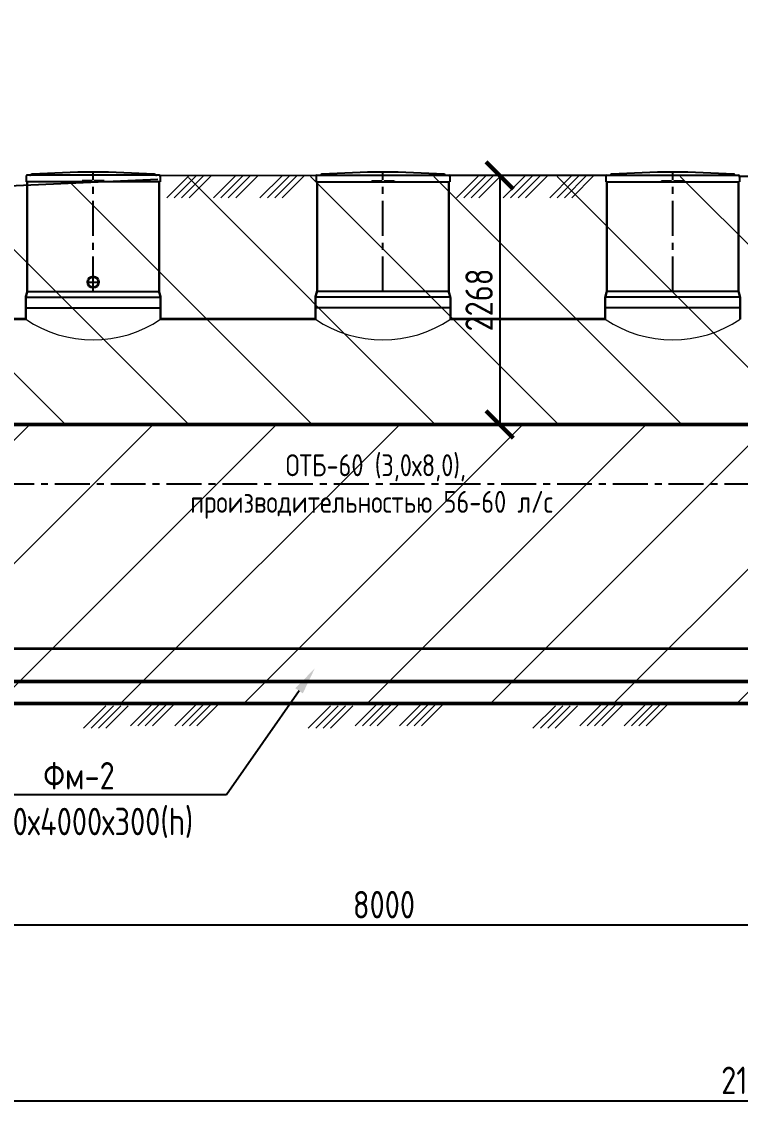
# Model space of a CAD drawing. Header units: millimetres. Extents: x 20530103 to 31271019, y 32092698 to 33532929.
# Drawn here: x 26151119 to 26157659, y 33018749 to 33028716 of the extents above; entities that cross this region are included whole.
import ezdxf
from ezdxf import colors
from ezdxf.entities.mleader import LeaderData, LeaderLine
from ezdxf.math import Vec2, Vec3

# ---------------------------------------------------------------- set-up
doc = ezdxf.new("R2010")
doc.units = ezdxf.units.MM
doc.linetypes.add('осевая', pattern=[50.8, 31.75, -6.35, 6.35, -6.35])
doc.layers.add('Выноски', color=7, linetype='Continuous')
doc.layers.add('Системный слой', color=7, linetype='Continuous')
doc.layers.add('Труба профиль', color=7, linetype='Continuous', lineweight=50)
doc.styles.add('GOST 2.304', font='GOST.TTF')
doc.styles.get("Standard").update_dxf_attribs({"font": 'arial.ttf'})
doc.dimstyles.new('ISO-25', dxfattribs={"dimtxt": 2.5, "dimasz": 2.5, "dimexe": 1.25, "dimexo": 0.625, "dimtad": 1, "dimtxsty": 'Standard', "dimcen": 2.5, "dimadec": 0, "dimazin": 0, "dimtfac": 1, "dimtmove": 0, "dimatfit": 3, "dimfxl": 1, "dimarcsym": 0})

# ---------------------------------------------------------------- blocks, each defined once
blk = doc.blocks.new('_ArchTick')
at = {"color": 0, "linetype": 'ByBlock', "const_width": 0.15}
blk.add_lwpolyline([(-0.5, -0.5), (0.5, 0.5)], dxfattribs=at)
blk = doc.blocks.new('*D201')
at = {"color": 0, "lineweight": -2, "transparency": 16777216}
for p, q in [((26150416, 33020775.3), (26150416, 33020362.7)), ((26158416, 33020762.5), (26158416, 33020362.7)), ((26158416, 33020487.7), (26150416, 33020487.7))]:
    blk.add_line(p, q, dxfattribs=at)
at = {"color": 0, "lineweight": -2, "transparency": 16777216, "xscale": 250, "yscale": 250, "zscale": 250, "rotation": 180}
blk.add_blockref('_ArchTick', (26150416, 33020487.7), dxfattribs=at)
at = {"color": 0, "lineweight": -2, "transparency": 16777216, "xscale": 250, "yscale": 250, "zscale": 250}
blk.add_blockref('_ArchTick', (26158416, 33020487.7), dxfattribs=at)
at = {"color": 0, "transparency": 16777216, "insert": (26154416, 33020675.2), "char_height": 250, "attachment_point": 5, "style": 'GOST 2.304'}
blk.add_mtext('8000', dxfattribs=at)
blk = doc.blocks.new('*D215')
at = {"color": 0, "lineweight": -2, "transparency": 16777216}
for p, q in [((26147219.5, 33022445), (26147219.5, 33018762.6)), ((26168331.8, 33022445), (26168331.8, 33018762.6)), ((26147219.5, 33018887.6), (26168331.8, 33018887.6))]:
    blk.add_line(p, q, dxfattribs=at)
at = {"color": 0, "lineweight": -2, "transparency": 16777216, "xscale": 250, "yscale": 250, "zscale": 250, "rotation": 180}
blk.add_blockref('_ArchTick', (26147219.5, 33018887.6), dxfattribs=at)
at = {"color": 0, "lineweight": -2, "transparency": 16777216, "xscale": 250, "yscale": 250, "zscale": 250}
blk.add_blockref('_ArchTick', (26168331.8, 33018887.6), dxfattribs=at)
at = {"color": 0, "transparency": 16777216, "insert": (26157775.6, 33019075.1), "char_height": 250, "attachment_point": 5, "style": 'GOST 2.304'}
blk.add_mtext('21112', dxfattribs=at)
blk = doc.blocks.new('*D241')
at = {"color": 0, "lineweight": -2, "transparency": 16777216}
for p, q in [((26155419.8, 33027317.2), (26155344.9, 33027317.2)), ((26155469.9, 33027317.2), (26155469.9, 33025049.5)), ((26155419.8, 33025049.5), (26155344.9, 33025049.5))]:
    blk.add_line(p, q, dxfattribs=at)
at = {"color": 0, "lineweight": -2, "transparency": 16777216, "xscale": 250, "yscale": 250, "zscale": 250}
for p, rotation in [((26155469.9, 33027317.2), 90), ((26155469.9, 33025049.5), 270)]:
    blk.add_blockref('_ArchTick', p, dxfattribs=dict(at, rotation=rotation))
at = {"color": 0, "transparency": 16777216, "insert": (26155282.4, 33026183.4), "char_height": 250, "attachment_point": 5, "rotation": 90, "style": 'GOST 2.304'}
blk.add_mtext('2268', dxfattribs=at)

msp = doc.modelspace()

# ---------------------------------------------------------------- hatches: boundary and pattern name
at = {"layer": 'Труба профиль', "lineweight": 9}
h = msp.add_hatch(dxfattribs=at)
h.set_pattern_fill('ANSI31', color=1, scale=250, angle=90)
h.set_pattern_definition([(135, (-60535.3, 21290.74), (-561.266008, -561.266008), [])])
edge = h.paths.add_edge_path()
edge.add_spline(control_points=[(26179752.5572, 33025307.9954), (26179752.5572, 33025307.9954), (26176345.244, 33027689.7545), (26170055.9833, 33028716.4982), (26167418.0139, 33027515.2035), (26167155.3326, 33027324.1403)], knot_values=[0, 0, 0, 0, 1010.236813984, 2020.473627967, 2984.688206104, 2984.688206104, 2984.688206104, 2984.688206104], degree=3, periodic=0)
edge.add_line((26167142.3967, 33027315.2303), (26152848.2648, 33027307.1792))
edge.add_line((26152848.2648, 33027307.1792), (26145085.1973, 33026958.0895))
edge.add_line((26145085.1973, 33026958.0895), (26144298.3665, 33026746.9256))
edge.add_line((26144298.3665, 33026746.9256), (26142896.8142, 33025049.5338))
edge.add_line((26142896.8142, 33025049.5338), (26180517.7754, 33025049.5338))
edge.add_line((26180517.7754, 33025049.5338), (26180517.7754, 33025307.9954))
edge.add_line((26180517.7754, 33025307.9954), (26179752.5572, 33025307.9954))
h = msp.add_hatch(dxfattribs=at)
h.set_pattern_fill('ANSI31', color=1, scale=250)
h.set_pattern_definition([(45, (-132126.2, 5417.06), (-561.266008, 561.266008), [])])
h.paths.add_polyline_path([(26180517.7754, 33023641.3543), (26180317.7754, 33023691.3543), (26180717.7754, 33023791.3543), (26180517.7754, 33023841.3543), (26180517.7754, 33025049.5338), (26141075.2067, 33025049.5338), (26141075.2068, 33023841.3543), (26141275.2068, 33023791.3543), (26140875.2068, 33023691.3543), (26141075.2068, 33023641.3543), (26141075.2068, 33022407.4895), (26142024.0537, 33022407.4895), (26142521.7826, 33020112.6816), (26146721.7826, 33020112.6816), (26147219.5115, 33022507.4895), (26168331.7528, 33022507.4895), (26168881.7549, 33021872.9899), (26176247.1956, 33021872.9899), (26177302.7409, 33023341.5781), (26180517.7754, 33023341.5781)])

# ---------------------------------------------------------------- linework, layer by layer
at = {"color": 1, "linetype": 'осевая', "lineweight": 25, "ltscale": 10}
for p, q in [((26151768.2303, 33026260.4219), (26151768.2303, 33027347.4649)), ((26154406.6232, 33026260.4219), (26154406.6232, 33027347.4649)), ((26157045.0161, 33026260.4219), (26157045.0161, 33027347.4649)), ((26151718.2303, 33026346.064), (26151818.2303, 33026346.064)), ((26151768.2303, 33026296.064), (26151768.2303, 33026396.064)), ((26150404.3717, 33024507.4895), (26158404.3717, 33024507.4895))]:
    msp.add_line(p, q, dxfattribs=at)
at = {"lineweight": 30}
for p, q in [((26151168.2303, 33027260.4219), (26151168.2303, 33026260.4219)), ((26152368.2303, 33027260.4219), (26152368.2303, 33026260.4219)), ((26153806.6232, 33027260.4219), (26153806.6232, 33026260.4219)), ((26155006.6232, 33027260.4219), (26155006.6232, 33026267.2389)), ((26156445.0161, 33027260.4219), (26156445.0161, 33026260.4219)), ((26157645.0161, 33027260.4219), (26157645.0161, 33026267.2389)), ((26151155.5583, 33026216.5067), (26151166.9022, 33026253.6689)), ((26152380.9022, 33026216.5067), (26152369.5583, 33026253.6689)), ((26153793.9512, 33026216.5067), (26153805.2951, 33026253.6689)), ((26155019.2951, 33026216.5067), (26155007.9512, 33026253.6689)), ((26156432.3441, 33026216.5067), (26156443.688, 33026253.6689)), ((26157657.688, 33026216.5067), (26157646.3441, 33026253.6689)), ((26151154.2303, 33026203.9995), (26151154.2303, 33026007.4895)), ((26152382.2303, 33026203.9995), (26152382.2303, 33026007.4895)), ((26153792.6232, 33026203.9995), (26153792.6232, 33026007.4895)), ((26155020.6232, 33026203.9995), (26155020.6232, 33026007.4895)), ((26156431.0161, 33026203.9995), (26156431.0161, 33026007.4895)), ((26157659.0161, 33026203.9995), (26157659.0161, 33026007.4895))]:
    msp.add_line(p, q, dxfattribs=at)
at = {"color": 1}
for p, q in [((26152374.9703, 33027316.1763), (26153806.1621, 33027318.7838)), ((26155007.068, 33027318.7839), (26156444.5712, 33027318.7839)), ((26157645.4609, 33027309.8812), (26167164.2352, 33027315.2426))]:
    msp.add_line(p, q, dxfattribs=at)
at = {"lineweight": 20}
for p, q in [((26152438.914, 33027113.5515), (26152642.3942, 33027317.0317)), ((26152506.266, 33027113.5515), (26152709.7462, 33027317.0317)), ((26152573.6179, 33027113.5515), (26152777.0981, 33027317.0317)), ((26152640.97, 33027113.5515), (26152844.4502, 33027317.0317)), ((26152864.1314, 33027114.3262), (26153067.6116, 33027317.8064)), ((26152931.4834, 33027114.3262), (26153134.9636, 33027317.8064)), ((26152998.8353, 33027114.3262), (26153202.3155, 33027317.8064)), ((26153066.1874, 33027114.3262), (26153269.6676, 33027317.8064)), ((26153287.3039, 33027115.0972), (26153490.7842, 33027318.5774)), ((26153354.6559, 33027115.0972), (26153558.1361, 33027318.5774)), ((26153422.0078, 33027115.0972), (26153625.4881, 33027318.5774)), ((26153489.3599, 33027115.0972), (26153692.8402, 33027318.5774)), ((26155076.7368, 33027113.7579), (26155280.217, 33027317.2382)), ((26155144.0888, 33027113.7579), (26155347.569, 33027317.2382)), ((26155211.4407, 33027113.7579), (26155414.9209, 33027317.2382)), ((26155278.7928, 33027113.7579), (26155482.273, 33027317.2382)), ((26155501.9542, 33027114.5327), (26155705.4344, 33027318.0129)), ((26155569.3062, 33027114.5327), (26155772.7864, 33027318.0129)), ((26155636.6581, 33027114.5327), (26155840.1383, 33027318.0129)), ((26155704.0102, 33027114.5327), (26155907.4904, 33027318.0129)), ((26155925.1267, 33027115.3036), (26156128.6069, 33027318.7839)), ((26155992.4787, 33027115.3036), (26156195.9589, 33027318.7839)), ((26156059.8306, 33027115.3036), (26156263.3108, 33027318.7839)), ((26156127.1827, 33027115.3036), (26156330.6629, 33027318.7839)), ((26151681.4551, 33022282.9404), (26151884.9353, 33022486.4206)), ((26151748.807, 33022282.9404), (26151952.2872, 33022486.4206)), ((26151816.159, 33022282.9404), (26152019.6392, 33022486.4206)), ((26151883.5111, 33022282.9404), (26152086.9913, 33022486.4206)), ((26152106.6355, 33022304.0092), (26152310.1157, 33022507.4895)), ((26152173.9874, 33022304.0092), (26152377.4677, 33022507.4895)), ((26152241.3394, 33022304.0092), (26152444.8196, 33022507.4895)), ((26152308.6915, 33022304.0092), (26152512.1717, 33022507.4895)), ((26152510.747, 33022304.0092), (26152714.2272, 33022507.4895)), ((26152578.099, 33022304.0092), (26152781.5792, 33022507.4895)), ((26152645.4509, 33022304.0092), (26152848.9311, 33022507.4895)), ((26152712.803, 33022304.0092), (26152916.2832, 33022507.4895)), ((26153727.2835, 33022282.9404), (26153930.7637, 33022486.4206)), ((26153794.6355, 33022282.9404), (26153998.1157, 33022486.4206)), ((26153861.9874, 33022282.9404), (26154065.4676, 33022486.4206)), ((26153929.3395, 33022282.9404), (26154132.8197, 33022486.4206)), ((26154152.4639, 33022304.0092), (26154355.9441, 33022507.4895)), ((26154219.8159, 33022304.0092), (26154423.2961, 33022507.4895)), ((26154287.1678, 33022304.0092), (26154490.648, 33022507.4895)), ((26154354.5199, 33022304.0092), (26154558.0001, 33022507.4895)), ((26154556.5754, 33022304.0092), (26154760.0557, 33022507.4895)), ((26154623.9274, 33022304.0092), (26154827.4076, 33022507.4895)), ((26154691.2793, 33022304.0092), (26154894.7596, 33022507.4895)), ((26154758.6314, 33022304.0092), (26154962.1117, 33022507.4895)), ((26155773.1119, 33022282.9404), (26155976.5921, 33022486.4206)), ((26155840.4639, 33022282.9404), (26156043.9441, 33022486.4206)), ((26155907.8158, 33022282.9404), (26156111.296, 33022486.4206)), ((26155975.1679, 33022282.9404), (26156178.6481, 33022486.4206)), ((26156198.2923, 33022304.0092), (26156401.7726, 33022507.4895)), ((26156265.6443, 33022304.0092), (26156469.1245, 33022507.4895)), ((26156332.9962, 33022304.0092), (26156536.4765, 33022507.4895)), ((26156400.3483, 33022304.0092), (26156603.8286, 33022507.4895)), ((26156602.4039, 33022304.0092), (26156805.8841, 33022507.4895)), ((26156669.7558, 33022304.0092), (26156873.236, 33022507.4895)), ((26156737.1078, 33022304.0092), (26156940.588, 33022507.4895)), ((26156804.4599, 33022304.0092), (26157007.9401, 33022507.4895))]:
    msp.add_line(p, q, dxfattribs=at)
msp.add_line((26156445.0161, 33027260.4219), (26157645.0161, 33027260.4219))
at = {"lineweight": 25}
for p, q in [((26151167.8975, 33026260.4219), (26152368.5631, 33026260.4219)), ((26155006.956, 33026260.4219), (26153806.2904, 33026260.4219)), ((26157645.3489, 33026260.4219), (26156444.6833, 33026260.4219)), ((26151154.5631, 33026209.7537), (26152381.8975, 33026209.7537)), ((26155020.2904, 33026209.7537), (26153792.956, 33026209.7537)), ((26157658.6833, 33026209.7537), (26156431.3489, 33026209.7537)), ((26151154.2303, 33026110.9995), (26152382.2303, 33026110.9995)), ((26155020.6232, 33026110.9995), (26153792.6232, 33026110.9995)), ((26157659.0161, 33026110.9995), (26156431.0161, 33026110.9995))]:
    msp.add_line(p, q, dxfattribs=at)
at = {"color": 1}
msp.add_lwpolyline([(26144521.7826, 33026806.8844), (26145085.1973, 33026958.0895), (26152358.4135, 33027285.1515)], dxfattribs=at)
at = {"lineweight": 35}
for points in [[(26151154.2303, 33026007.4895), (26150866.6232, 33026007.4895)], [(26151154.2303, 33026007.4895), (26150866.6232, 33026007.4895)], [(26153792.6232, 33026007.4895), (26152382.2303, 33026007.4895)], [(26156431.0161, 33026007.4895), (26155020.6232, 33026007.4895)], [(26150866.6232, 33023007.4895), (26157946.6232, 33023007.4895)]]:
    msp.add_lwpolyline(points, dxfattribs=at)
msp.add_circle((26151768.2303, 33026346.064), 50, dxfattribs=at)
at = {"color": 7, "lineweight": 25}
for centre, radius, start, end in [((26151768.2303, 33019344.0465), 8003.4184, 86.01630263, 93.98369737), ((26154406.6232, 33019344.0465), 8003.4184, 86.01630263, 93.98369737), ((26157045.0161, 33019344.0465), 8003.4184, 86.01630263, 93.98369737), ((26151190.228, 33027333.6216), 14.8378, 270.00090244, 300.58038667), ((26151219.4276, 33027295.8681), 33.0566, 102.60850985, 130.91712828), ((26152317.0329, 33027295.8681), 33.0566, 49.08287172, 77.39149015), ((26152346.2326, 33027333.6216), 14.8378, 239.41961333, 269.99909756), ((26153828.6208, 33027333.6216), 14.8378, 270.00090244, 300.58038667), ((26153857.8205, 33027295.8681), 33.0566, 102.60850985, 130.91712828), ((26154955.4258, 33027295.8681), 33.0566, 49.08287172, 77.39149015), ((26154984.6255, 33027333.6216), 14.8378, 239.41961333, 269.99909756), ((26156467.0137, 33027333.6216), 14.8378, 270.00090244, 300.58038667), ((26156496.2134, 33027295.8681), 33.0566, 102.60850985, 130.91712828), ((26157593.8187, 33027295.8681), 33.0566, 49.08287172, 77.39149015), ((26157623.0184, 33027333.6216), 14.8378, 239.41961333, 269.99909756)]:
    msp.add_arc(centre, radius, start, end, dxfattribs=at)
at = {"lineweight": 30}
for centre, start, end in [((26151098.2303, 33026267.2397), 348.82142952, 0), ((26152438.2303, 33026267.2397), 180, 191.17857048), ((26153736.6232, 33026267.2397), 348.82142952, 0), ((26155076.6232, 33026267.2397), 180, 191.17857048), ((26156375.0161, 33026267.2397), 348.82142952, 0), ((26157715.0161, 33026267.2397), 180, 191.17857048), ((26151224.2303, 33026202.936), 168.82142952, 180), ((26152312.2303, 33026202.936), 0, 11.17857048), ((26153862.6232, 33026202.936), 168.82142952, 180), ((26154950.6232, 33026202.936), 0, 11.17857048), ((26156501.0161, 33026202.936), 168.82142952, 180), ((26157589.0161, 33026202.936), 0, 11.17857048)]:
    msp.add_arc(centre, 70, start, end, dxfattribs=at)
at = {"lineweight": 20}
for centre in [(26151768.2303, 33026917.831), (26154406.6232, 33026917.831), (26157045.0161, 33026917.831)]:
    msp.add_arc(centre, 1098.0518, 236.00143224, 303.99856776, dxfattribs=at)
at = {"layer": 'Системный слой', "color": 7, "lineweight": 25}
for p, q in [((26151158.8828, 33027309.8812), (26151158.8828, 33027260.4219)), ((26152368.6751, 33027318.7839), (26151167.7854, 33027318.7839)), ((26151666.6143, 33027260.4219), (26151168.2303, 33027260.4219)), ((26151670.8889, 33027268.3354), (26151666.6143, 33027268.3354)), ((26151666.6143, 33027268.3354), (26151666.6143, 33027260.4219)), ((26151670.8889, 33027260.4219), (26151666.6143, 33027260.4219)), ((26151670.8889, 33027268.3354), (26151670.8889, 33027260.4219)), ((26151695.5819, 33027268.3354), (26151670.8889, 33027268.3354)), ((26151695.5819, 33027260.4219), (26151670.8889, 33027260.4219)), ((26151758.3384, 33027268.3354), (26151695.5819, 33027268.3354)), ((26151758.3384, 33027260.4219), (26151695.5819, 33027260.4219)), ((26151758.3384, 33027268.3354), (26151758.3384, 33027260.4219)), ((26151778.1221, 33027260.4219), (26151758.3384, 33027260.4219)), ((26151778.1221, 33027268.3354), (26151778.1221, 33027260.4219)), ((26151840.8787, 33027268.3354), (26151778.1221, 33027268.3354)), ((26151840.8787, 33027260.4219), (26151778.1221, 33027260.4219)), ((26151865.5717, 33027268.3354), (26151840.8787, 33027268.3354)), ((26151865.5717, 33027260.4219), (26151840.8787, 33027260.4219)), ((26151865.5717, 33027268.3354), (26151865.5717, 33027260.4219)), ((26151869.8462, 33027268.3354), (26151865.5717, 33027268.3354)), ((26151869.8462, 33027260.4219), (26151865.5717, 33027260.4219)), ((26151869.8462, 33027268.3354), (26151869.8462, 33027260.4219)), ((26152368.2303, 33027260.4219), (26151869.8462, 33027260.4219)), ((26152377.5778, 33027309.8812), (26152377.5778, 33027260.4219)), ((26153797.2756, 33027309.8812), (26153797.2756, 33027260.4219)), ((26153797.2756, 33027260.4219), (26154305.0072, 33027260.4219)), ((26153806.1783, 33027318.7839), (26155007.068, 33027318.7839)), ((26154305.0072, 33027268.3354), (26154309.2818, 33027268.3354)), ((26154305.0072, 33027268.3354), (26154305.0072, 33027260.4219)), ((26154305.0072, 33027260.4219), (26154309.2818, 33027260.4219)), ((26154309.2818, 33027268.3354), (26154333.9748, 33027268.3354)), ((26154309.2818, 33027268.3354), (26154309.2818, 33027260.4219)), ((26154309.2818, 33027260.4219), (26154333.9748, 33027260.4219)), ((26154333.9748, 33027268.3354), (26154396.7313, 33027268.3354)), ((26154333.9748, 33027260.4219), (26154396.7313, 33027260.4219)), ((26154396.7313, 33027268.3354), (26154396.7313, 33027260.4219)), ((26154396.7313, 33027260.4219), (26154416.515, 33027260.4219)), ((26154416.515, 33027268.3354), (26154416.515, 33027260.4219)), ((26154416.515, 33027268.3354), (26154479.2716, 33027268.3354)), ((26154416.515, 33027260.4219), (26154479.2716, 33027260.4219)), ((26154479.2716, 33027268.3354), (26154503.9646, 33027268.3354)), ((26154479.2716, 33027260.4219), (26154503.9646, 33027260.4219)), ((26154503.9646, 33027268.3354), (26154503.9646, 33027260.4219)), ((26154503.9646, 33027268.3354), (26154508.2391, 33027268.3354)), ((26154503.9646, 33027260.4219), (26154508.2391, 33027260.4219)), ((26154508.2391, 33027268.3354), (26154508.2391, 33027260.4219)), ((26154508.2391, 33027260.4219), (26155006.6232, 33027260.4219)), ((26155015.9707, 33027309.8812), (26155015.9707, 33027260.4219)), ((26156435.6685, 33027309.8812), (26156435.6685, 33027260.4219)), ((26156435.6685, 33027260.4219), (26156943.4001, 33027260.4219)), ((26156444.5712, 33027318.7839), (26157645.4609, 33027318.7839)), ((26156943.4001, 33027268.3354), (26156947.6747, 33027268.3354)), ((26156943.4001, 33027268.3354), (26156943.4001, 33027260.4219)), ((26156943.4001, 33027260.4219), (26156947.6747, 33027260.4219)), ((26156947.6747, 33027268.3354), (26156972.3677, 33027268.3354)), ((26156947.6747, 33027268.3354), (26156947.6747, 33027260.4219)), ((26156947.6747, 33027260.4219), (26156972.3677, 33027260.4219)), ((26156972.3677, 33027268.3354), (26157035.1242, 33027268.3354)), ((26156972.3677, 33027260.4219), (26157035.1242, 33027260.4219)), ((26157035.1242, 33027268.3354), (26157035.1242, 33027260.4219)), ((26157035.1242, 33027260.4219), (26157054.9079, 33027260.4219)), ((26157054.9079, 33027268.3354), (26157117.6645, 33027268.3354)), ((26157054.9079, 33027268.3354), (26157054.9079, 33027260.4219)), ((26157054.9079, 33027260.4219), (26157117.6645, 33027260.4219)), ((26157117.6645, 33027268.3354), (26157142.3575, 33027268.3354)), ((26157117.6645, 33027260.4219), (26157142.3575, 33027260.4219)), ((26157142.3575, 33027268.3354), (26157142.3575, 33027260.4219)), ((26157142.3575, 33027268.3354), (26157146.632, 33027268.3354)), ((26157142.3575, 33027260.4219), (26157146.632, 33027260.4219)), ((26157146.632, 33027268.3354), (26157146.632, 33027260.4219)), ((26157146.632, 33027260.4219), (26157654.3636, 33027260.4219)), ((26157654.3636, 33027309.8812), (26157654.3636, 33027260.4219))]:
    msp.add_line(p, q, dxfattribs=at)
for centre, start, end in [((26151167.7854, 33027309.8812), 90, 180), ((26152368.6751, 33027309.8812), 0, 90), ((26153806.1783, 33027309.8812), 90, 180), ((26155007.068, 33027309.8812), 0, 90), ((26156444.5712, 33027309.8812), 90, 180), ((26157645.4609, 33027309.8812), 0, 90)]:
    msp.add_arc(centre, 8.9027, start, end, dxfattribs=at)
at = {"layer": 'Труба профиль', "color": 1}
msp.add_line((26141075.2067, 33025049.5338), (26180517.7754, 33025049.5338), dxfattribs=at)
at = {"layer": 'Труба профиль'}
msp.add_line((26158706.6232, 33022707.4895), (26150106.6232, 33022707.4895), dxfattribs=at)
at = {"layer": 'Труба профиль', "color": 1}
msp.add_lwpolyline([(26141075.2068, 33022407.4895), (26142024.0537, 33022407.4895), (26142521.7826, 33020112.6816), (26146721.7826, 33020112.6816), (26147219.5115, 33022507.4895), (26168331.7528, 33022507.4895), (26168881.7549, 33021872.9899), (26176247.1956, 33021872.9899), (26177302.7409, 33023341.5781), (26180517.7754, 33023341.5781)], dxfattribs=at)

# ---------------------------------------------------------------- texts
at = {"lineweight": 20, "insert": (26152602.501, 33024777.9488), "char_height": 200, "width": 3508.95414, "attachment_point": 1, "style": 'GOST 2.304'}
msp.add_mtext('\\pi918.17;ОТБ-60 (3,0х8,0), \\P\\pi49.688;производительностью 56-60 л/с', dxfattribs=at)

# ---------------------------------------------------------------- dimensions: what is measured, and where the dimension line sits
at = {"color": 1}
dim = msp.add_linear_dim(base=(26155469.8692, 33025049.5338), p1=(26155482.273, 33027317.2382), p2=(26155482.273, 33025049.5338), angle=90, dimstyle='ISO-25', override={"dimscale": 100, "dimdec": 0, "dimtxsty": 'GOST 2.304', "dimblk1": 'ArchTick', "dimblk2": 'ArchTick', "dimsah": 1}, dxfattribs=at)
dim.commit()
dim.dimension.update_dxf_attribs({"geometry": '*D241', "text_midpoint": (26155282.3692, 33026183.386)})
dim = msp.add_linear_dim(base=(26168331.7528, 33018887.6097), p1=(26147219.5115, 33022507.4895), p2=(26168331.7528, 33022507.4895), dimstyle='ISO-25', override={"dimscale": 100, "dimdec": 0, "dimtxsty": 'GOST 2.304', "dimblk1": 'ArchTick', "dimblk2": 'ArchTick', "dimsah": 1}, dxfattribs=at)
dim.commit()
dim.dimension.update_dxf_attribs({"geometry": '*D215', "text_midpoint": (26157775.6321, 33019075.1097)})
dim = msp.add_linear_dim(base=(26150416.0141, 33020487.6546), p1=(26158416.0141, 33020824.9744), p2=(26150416.0141, 33020837.7662), angle=180, dimstyle='ISO-25', override={"dimscale": 100, "dimdec": 0, "dimlfac": 1, "dimtxsty": 'GOST 2.304', "dimblk1": 'ArchTick', "dimblk2": 'ArchTick', "dimsah": 1})
dim.commit()
dim.dimension.update_dxf_attribs({"geometry": '*D201', "text_midpoint": (26154416.0141, 33020675.1546)})

# ---------------------------------------------------------------- leaders
at = {"layer": 'Выноски', "color": 0, "lineweight": -2}
ml = msp.add_multileader_mtext('Standard', dxfattribs=at)
ml.set_content('{\\C0;Фм-2\\P8600х4000х300(h)}', color=5, style='GOST 2.304')
ml.set_leader_properties(lineweight=-3)
ml.build(insert=Vec2(0, 0))
ml.multileader.update_dxf_attribs({"text_left_attachment_type": 6, "text_right_attachment_type": 6, "dogleg_length": 1, "arrow_head_size": 250, "scale": 100})
ctx = ml.context
ctx.base_point, ctx.scale, ctx.char_height, ctx.arrow_head_size, ctx.landing_gap_size, ctx.plane_origin = Vec3(26150316.222, 33021674.4976), 100, 250, 250, 180, Vec3(26111508.3107, 33003650.2938)
ctx.left_attachment, ctx.right_attachment, ctx.text_align_type = 6, 6, 1
notes = []
notes.append((ctx, [(1, (1, 1, 0), (26152981.5487, 33021674.4976), (-1, 0), 19.9696, [(1, [(26153786.6293, 33022828.4152)], 0, [])])]))
ctx.mtext.insert, ctx.mtext.alignment, ctx.mtext.flow_direction = Vec3(26151638.9006, 33021974.4976), 2, 5
for ctx, leaders in notes:
    for number, flags, end, landing, length, lines in leaders:
        leader = LeaderData()
        leader.index, (leader.has_last_leader_line, leader.has_dogleg_vector, leader.attachment_direction) = number, flags
        leader.last_leader_point, leader.dogleg_vector, leader.dogleg_length = Vec3(end), Vec3(landing), length
        for number, points, colour, breaks in lines:
            line = LeaderLine()
            line.index, line.vertices, line.color, line.breaks = number, Vec3.list(points), colors.encode_raw_color(colour), breaks
            leader.lines.append(line)
        ctx.leaders.append(leader)

doc.saveas('drawing.dxf')
